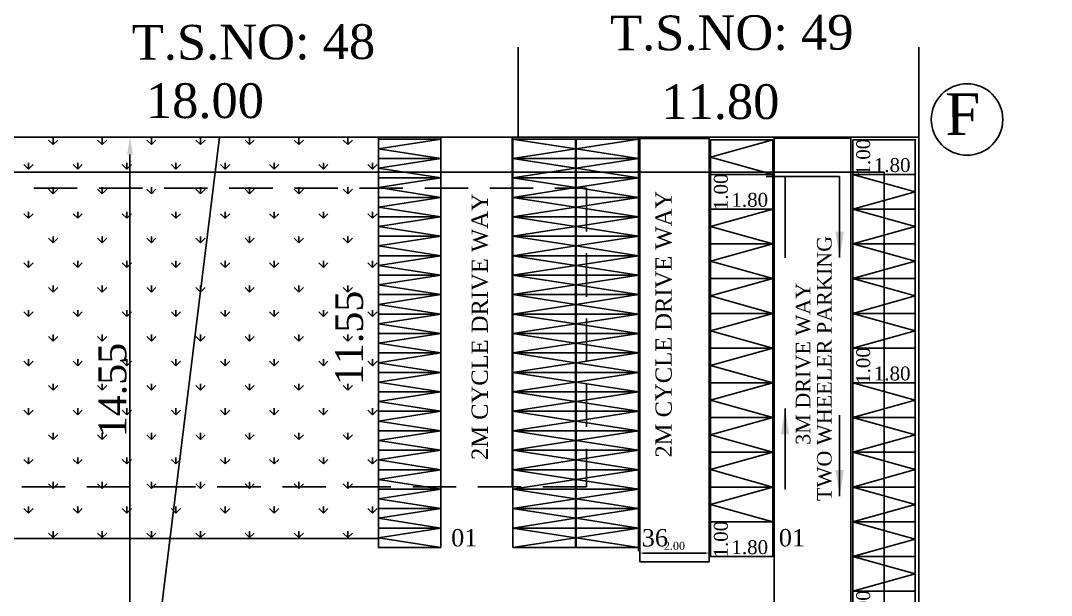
# Model space of a CAD drawing. Header units: metres. Extents: x 3616 to 3987, y 1122 to 1251.
# Drawn here: x 3650.32 to 3679.99, y 1213.45 to 1230 of the extents above; entities that cross this region are included whole.
import ezdxf

# ---------------------------------------------------------------- set-up
doc = ezdxf.new("R2010")
doc.units = ezdxf.units.M
doc.linetypes.add('DASHED2', pattern=[0.375, 0.25, -0.125])
for name, color, linetype in [('BLK_1_LVL_0_SIDE_SETBACK2', 102, 'Continuous'), ('CYCLE_PARKING', 250, 'Continuous'), ('OSR_PLAN', 7, 'Continuous'), ('PLOT_BOUNDARY', 70, 'Continuous'), ('RWH', 130, 'Continuous'), ('TWO_WHEELER_DRIVE_WAY', 6, 'Continuous'), ('TWO_WHEELER_PARKING', 2, 'Continuous')]:
    doc.layers.add(name, color=color, linetype=linetype)
doc.styles.add('ANAND', font='times.ttf')
doc.styles.add('SEN', font='times.ttf')
doc.dimstyles.new('PLAN INNER', dxfattribs={"dimtxt": 1, "dimasz": 0.1, "dimexe": 0.18, "dimexo": 0.0625, "dimgap": 0.09, "dimtad": 1, "dimzin": 0, "dimdsep": 46, "dimtxsty": 'ANAND', "dimcen": 0.09, "dimse1": 1, "dimse2": 1, "dimsd1": 1, "dimsd2": 1, "dimadec": 0, "dimazin": 0, "dimtfac": 1, "dimtix": 1, "dimtofl": 0, "dimtmove": 2, "dimatfit": 0, "dimfxl": 0, "dimtolj": 1, "dimtzin": 0, "dimarcsym": 0})
doc.dimstyles.new('SET BACK', dxfattribs={"dimtxt": 1, "dimasz": 0.5, "dimexe": 0.18, "dimexo": 0.0625, "dimgap": 0.09, "dimtad": 1, "dimzin": 0, "dimdsep": 46, "dimtxsty": 'ANAND', "dimcen": 0.09, "dimse1": 1, "dimse2": 1, "dimadec": 0, "dimazin": 0, "dimtfac": 1, "dimtix": 1, "dimtofl": 0, "dimtmove": 2, "dimatfit": 0, "dimfxl": 0, "dimtolj": 1, "dimtzin": 0, "dimarcsym": 0})
doc.dimstyles.new('v', dxfattribs={"dimtxt": 1, "dimasz": 2, "dimexe": 0.18, "dimexo": 0.0625, "dimgap": 0.75, "dimtad": 1, "dimzin": 0, "dimdsep": 46, "dimtxsty": 'SEN', "dimcen": 2, "dimse1": 1, "dimse2": 1, "dimsd1": 1, "dimsd2": 1, "dimazin": 0, "dimtfac": 1, "dimtofl": 0, "dimtmove": 0, "dimatfit": 3, "dimfxl": 0, "dimtolj": 1, "dimtzin": 0, "dimarcsym": 0})
doc.dimstyles.new('V1', dxfattribs={"dimtxt": 0.23, "dimasz": 0.1, "dimexe": 0.18, "dimexo": 0.0625, "dimgap": 0.09, "dimtad": 1, "dimzin": 0, "dimdsep": 46, "dimtxsty": 'ANAND', "dimcen": 0.09, "dimadec": 0, "dimazin": 0, "dimtfac": 1, "dimtix": 1, "dimtofl": 0, "dimtmove": 2, "dimatfit": 0, "dimfxl": 0, "dimtolj": 1, "dimtzin": 0, "dimarcsym": 0})

# ---------------------------------------------------------------- blocks, each defined once
blk = doc.blocks.new('*D201')
at = {"color": 0, "lineweight": -2}
blk.add_line((3653.466, 1212.589), (3653.466, 1226.143), dxfattribs=at)
at = {"color": 0}
for points in [[(3653.383, 1226.143), (3653.549, 1226.143), (3653.466, 1226.643)], [(3653.383, 1212.589), (3653.549, 1212.589), (3653.466, 1212.089)]]:
    blk.add_solid(points, dxfattribs=at)
at = {"layer": 'Defpoints', "color": 0}
for p in [(3653.466, 1226.643), (3654.017, 1226.643), (3654.017, 1212.089)]:
    blk.add_point(p, dxfattribs=at)
at = {"color": 0, "insert": (3652.968, 1219.366), "char_height": 0.8, "attachment_point": 5, "rotation": 90, "style": 'ANAND'}
blk.add_mtext('\\A1;14.55', dxfattribs=at)
blk = doc.blocks.new('*D324')
at = {"layer": 'Defpoints', "color": 0}
for p in [(3619.936, 1226.643), (3660.619, 1226.643), (3619.936, 1224.266)]:
    blk.add_point(p, dxfattribs=at)
at = {"color": 0, "insert": (3640.277, 1225.424), "char_height": 0.8, "attachment_point": 5, "style": 'SEN'}
blk.add_mtext('\\A1;40.68', dxfattribs=at)
blk = doc.blocks.new('*D326')
at = {"layer": 'Defpoints', "color": 0}
for p in [(3619.682, 1215.089), (3660.619, 1215.089), (3660.619, 1215.089)]:
    blk.add_point(p, dxfattribs=at)
at = {"color": 0, "insert": (3640.15, 1216.247), "char_height": 0.8, "attachment_point": 5, "style": 'SEN'}
blk.add_mtext('\\A1;40.94', dxfattribs=at)
blk = doc.blocks.new('*D327')
at = {"layer": 'Defpoints', "color": 0}
for p in [(3660.619, 1226.643), (3660.939, 1226.643), (3660.619, 1215.089)]:
    blk.add_point(p, dxfattribs=at)
at = {"color": 0, "insert": (3659.781, 1220.866), "char_height": 0.8, "attachment_point": 5, "rotation": 90, "style": 'SEN'}
blk.add_mtext('\\A1;11.55', dxfattribs=at)
blk = doc.blocks.new('*D333')
at = {"layer": 'Defpoints', "color": 0}
for p in [(3676.172, 1226.643), (3679.365, 1226.643), (3676.172, 1140.443)]:
    blk.add_point(p, dxfattribs=at)
at = {"color": 0, "insert": (3678.105, 1183.543), "char_height": 1, "attachment_point": 5, "rotation": 90, "style": 'SEN'}
blk.add_mtext('\\A1;86.20', dxfattribs=at)
blk = doc.blocks.new('*D336')
at = {"layer": 'Defpoints', "color": 0}
for p in [(3674.271, 1213.574), (3674.271, 1212.574), (3675.053, 1212.574)]:
    blk.add_point(p, dxfattribs=at)
at = {"color": 0, "insert": (3674.576, 1213.072), "char_height": 0.4, "attachment_point": 5, "rotation": 90, "style": 'ANAND'}
blk.add_mtext('\\A1;1.00', dxfattribs=at)
blk = doc.blocks.new('*D205')
at = {"layer": 'Defpoints', "color": 0}
for p in [(3674.271, 1219.574), (3674.271, 1219.574), (3676.071, 1219.574)]:
    blk.add_point(p, dxfattribs=at)
at = {"color": 0, "insert": (3675.405, 1219.838), "char_height": 0.4, "attachment_point": 5, "style": 'ANAND'}
blk.add_mtext('\\A1;1.80', dxfattribs=at)
blk = doc.blocks.new('*D206')
at = {"layer": 'Defpoints', "color": 0}
for p in [(3674.271, 1220.574), (3674.271, 1219.574), (3675.053, 1219.574)]:
    blk.add_point(p, dxfattribs=at)
at = {"color": 0, "insert": (3674.576, 1220.072), "char_height": 0.4, "attachment_point": 5, "rotation": 90, "style": 'ANAND'}
blk.add_mtext('\\A1;1.00', dxfattribs=at)
blk = doc.blocks.new('*D207')
at = {"layer": 'Defpoints', "color": 0}
for p in [(3674.271, 1225.574), (3674.271, 1225.574), (3676.071, 1225.574)]:
    blk.add_point(p, dxfattribs=at)
at = {"color": 0, "insert": (3675.405, 1225.838), "char_height": 0.4, "attachment_point": 5, "style": 'ANAND'}
blk.add_mtext('\\A1;1.80', dxfattribs=at)
blk = doc.blocks.new('*D208')
at = {"layer": 'Defpoints', "color": 0}
for p in [(3674.271, 1226.574), (3674.271, 1225.574), (3675.053, 1225.574)]:
    blk.add_point(p, dxfattribs=at)
at = {"color": 0, "insert": (3674.576, 1226.072), "char_height": 0.4, "attachment_point": 5, "rotation": 90, "style": 'ANAND'}
blk.add_mtext('\\A1;1.00', dxfattribs=at)
blk = doc.blocks.new('*D209')
at = {"layer": 'Defpoints', "color": 0}
for p in [(3670.173, 1214.574), (3670.173, 1214.574), (3671.973, 1214.574)]:
    blk.add_point(p, dxfattribs=at)
at = {"color": 0, "insert": (3671.306, 1214.838), "char_height": 0.4, "attachment_point": 5, "style": 'ANAND'}
blk.add_mtext('\\A1;1.80', dxfattribs=at)
blk = doc.blocks.new('*D210')
at = {"layer": 'Defpoints', "color": 0}
for p in [(3670.173, 1215.574), (3670.173, 1214.574), (3670.955, 1214.574)]:
    blk.add_point(p, dxfattribs=at)
at = {"color": 0, "insert": (3670.478, 1215.072), "char_height": 0.4, "attachment_point": 5, "rotation": 90, "style": 'ANAND'}
blk.add_mtext('\\A1;1.00', dxfattribs=at)
blk = doc.blocks.new('*D211')
at = {"layer": 'Defpoints', "color": 0}
for p in [(3670.173, 1224.574), (3670.173, 1224.574), (3671.973, 1224.574)]:
    blk.add_point(p, dxfattribs=at)
at = {"color": 0, "insert": (3671.306, 1224.838), "char_height": 0.4, "attachment_point": 5, "style": 'ANAND'}
blk.add_mtext('\\A1;1.80', dxfattribs=at)
blk = doc.blocks.new('*D212')
at = {"layer": 'Defpoints', "color": 0}
for p in [(3670.173, 1225.574), (3670.173, 1224.574), (3670.955, 1224.574)]:
    blk.add_point(p, dxfattribs=at)
at = {"color": 0, "insert": (3670.478, 1225.072), "char_height": 0.4, "attachment_point": 5, "rotation": 90, "style": 'ANAND'}
blk.add_mtext('\\A1;1.00', dxfattribs=at)
blk = doc.blocks.new('*D344')
at = {"layer": 'Defpoints', "color": 0}
for p in [(3646.636, 1226.643), (3664.636, 1226.643), (3664.636, 1226.426)]:
    blk.add_point(p, dxfattribs=at)
at = {"color": 0, "insert": (3655.623, 1227.686), "char_height": 1, "attachment_point": 5, "style": 'SEN'}
blk.add_mtext('\\A1;18.00', dxfattribs=at)
blk = doc.blocks.new('*D345')
at = {"layer": 'Defpoints', "color": 0}
for p in [(3664.636, 1226.643), (3676.172, 1226.643), (3676.172, 1226.398)]:
    blk.add_point(p, dxfattribs=at)
at = {"color": 0, "insert": (3670.46, 1227.658), "char_height": 1, "attachment_point": 5, "style": 'SEN'}
blk.add_mtext('\\A1;11.80', dxfattribs=at)
blk = doc.blocks.new('*D421')
at = {"layer": 'Defpoints', "color": 0}
for p in [(3668.139, 1214.673), (3668.139, 1214.424), (3670.139, 1214.424)]:
    blk.add_point(p, dxfattribs=at)
at = {"layer": 'TWO_WHEELER_DRIVE_WAY', "color": 0, "lineweight": -2}
for p, q in [((3668.139, 1214.487), (3668.139, 1214.853)), ((3670.139, 1214.487), (3670.139, 1214.853)), ((3670.039, 1214.673), (3668.239, 1214.673))]:
    blk.add_line(p, q, dxfattribs=at)
at = {"layer": 'TWO_WHEELER_DRIVE_WAY', "color": 0}
for points in [[(3668.239, 1214.689), (3668.239, 1214.656), (3668.139, 1214.673)], [(3670.039, 1214.689), (3670.039, 1214.656), (3670.139, 1214.673)]]:
    blk.add_solid(points, dxfattribs=at)
at = {"layer": 'TWO_WHEELER_DRIVE_WAY', "color": 0, "insert": (3669.139, 1214.88), "char_height": 0.23, "attachment_point": 5, "style": 'ANAND'}
blk.add_mtext('\\A1;2.00', dxfattribs=at)

msp = doc.modelspace()

# ---------------------------------------------------------------- hatches: boundary and pattern name
h = msp.add_hatch()
h.set_pattern_fill('GRASS', color=256)
h.set_pattern_definition([(90, (2555.2377, 2370.52886), (-0.70710678, 0.70710678), [0.1875, -1.22671356]), (45, (2555.2377, 2370.5289), (-0.7071068, 0.7071068), [0.1875, -0.8125]), (135, (2555.2377, 2370.5289), (-0.7071068, -0.7071068), [0.1875, -0.8125])])
h.paths.add_polyline_path([(3619.93609, 1226.64319), (3619.6817, 1215.08899), (3660.61857, 1215.08899), (3660.61857, 1226.64319)])
h.paths.add_polyline_path([(3634.83349, 1218.93619), (3642.6291, 1218.93619), (3642.6291, 1220.90987), (3634.83349, 1220.90987)], flags=24)
h.paths.add_polyline_path([(3634.90235, 1221.38313), (3642.60062, 1221.38313), (3642.60062, 1222.94369), (3634.90235, 1222.94369)], flags=24)

# ---------------------------------------------------------------- linework, layer by layer
for p, q in [((3664.63609, 1226.64319), (3664.63609, 1229.2332)), ((3676.17169, 1226.64319), (3676.17169, 1229.2332)), ((3619.93609, 1226.64319), (3676.17169, 1226.64319)), ((3662.41857, 1214.83308), (3662.41857, 1226.64319)), ((3664.46881, 1216.58102), (3664.46881, 1226.64319)), ((3668.10511, 1226.6436), (3668.10511, 1214.72829)), ((3676.17169, 1226.64319), (3676.17169, 1140.44319)), ((3671.78199, 1225.50926), (3673.89351, 1225.50926))]:
    msp.add_line(p, q)
at = {"lineweight": -2}
for p, q in [((3619.93609, 1226.64319), (3676.17169, 1226.64319)), ((3676.17169, 1226.64319), (3676.17169, 1140.44319))]:
    msp.add_line(p, q, dxfattribs=at)
for points in [[(3667.02769, 1131.39053), (3667.02769, 1155.79053), (3618.46677, 1159.90816), (3619.93609, 1226.64319), (3676.17169, 1226.64319), (3676.17169, 1140.44319), (3725.67169, 1140.44319), (3727.12313, 1130.65016), (3667.02769, 1131.39053)], [(3667.02769, 1131.39053), (3667.02769, 1155.79053), (3618.46677, 1159.90816), (3619.93609, 1226.64319), (3676.17169, 1226.64319), (3676.17169, 1140.44319), (3725.67169, 1140.44319), (3727.12313, 1130.65016), (3667.02769, 1131.39053)], [(3667.02769, 1131.39053), (3667.02769, 1155.79053), (3618.46677, 1159.90816), (3619.93609, 1226.64319), (3676.17169, 1226.64319), (3676.17169, 1140.44319), (3725.67169, 1140.44319), (3727.12313, 1130.65016), (3667.02769, 1131.39053)], [(3660.61857, 1225.64319), (3675.17169, 1225.64319), (3675.17169, 1156.78696), (3676.17169, 1156.78696), (3676.17169, 1226.64319), (3619.93609, 1226.64319), (3618.46677, 1159.90816), (3667.02769, 1155.79053), (3667.11218, 1156.78696)], [(3671.97257, 1226.57381), (3670.17257, 1226.07381), (3671.97257, 1225.57381)], [(3676.17169, 1226.64319), (3676.17169, 1140.44319), (3725.67169, 1140.44319), (3727.12313, 1130.65016)], [(3672.32257, 1225.50926), (3672.32257, 1223.17484)], [(3674.27118, 1225.57381), (3676.07118, 1225.07381), (3674.27118, 1224.57381)], [(3671.97257, 1224.57381), (3670.17257, 1224.07381), (3671.97257, 1223.57381)], [(3674.27118, 1224.57381), (3676.07118, 1224.07381), (3674.27118, 1223.57381)], [(3671.97257, 1223.57381), (3670.17257, 1223.07381), (3671.97257, 1222.57381)], [(3674.27118, 1223.57381), (3676.07118, 1223.07381), (3674.27118, 1222.57381)], [(3671.97257, 1222.57381), (3670.17257, 1222.07381), (3671.97257, 1221.57381)], [(3674.27118, 1222.57381), (3676.07118, 1222.07381), (3674.27118, 1221.57381)], [(3671.97257, 1221.57381), (3670.17257, 1221.07381), (3671.97257, 1220.57381)], [(3674.27118, 1221.57381), (3676.07118, 1221.07381), (3674.27118, 1220.57381)], [(3671.97257, 1220.57381), (3670.17257, 1220.07381), (3671.97257, 1219.57381)], [(3671.97257, 1219.57381), (3670.17257, 1219.07381), (3671.97257, 1218.57381)], [(3674.27118, 1219.57381), (3676.07118, 1219.07381), (3674.27118, 1218.57381)], [(3671.97257, 1218.57381), (3670.17257, 1218.07381), (3671.97257, 1217.57381)], [(3674.27118, 1218.57381), (3676.07118, 1218.07381), (3674.27118, 1217.57381)], [(3671.97257, 1217.57381), (3670.17257, 1217.07381), (3671.97257, 1216.57381)], [(3674.27118, 1217.57381), (3676.07118, 1217.07381), (3674.27118, 1216.57381)], [(3671.97257, 1216.57381), (3670.17257, 1216.07381), (3671.97257, 1215.57381)], [(3674.27118, 1216.57381), (3676.07118, 1216.07381), (3674.27118, 1215.57381)], [(3674.27118, 1215.57381), (3676.07118, 1215.07381), (3674.27118, 1214.57381)], [(3674.27118, 1214.57381), (3676.07118, 1214.07381), (3674.27118, 1213.57381)]]:
    msp.add_lwpolyline(points)
for points in [[(3619.93609, 1226.64319), (3619.6817, 1215.08899), (3660.61857, 1215.08899), (3660.61857, 1226.64319)], [(3671.97257, 1226.57381), (3671.97257, 1225.57381), (3670.17257, 1225.57381), (3670.17257, 1226.57381)], [(3674.27118, 1226.57381), (3674.27118, 1225.57381), (3676.07118, 1225.57381), (3676.07118, 1226.57381)], [(3671.97257, 1225.57381), (3671.97257, 1224.57381), (3670.17257, 1224.57381), (3670.17257, 1225.57381)], [(3674.27118, 1225.57381), (3674.27118, 1224.57381), (3676.07118, 1224.57381), (3676.07118, 1225.57381)], [(3671.97257, 1224.57381), (3671.97257, 1223.57381), (3670.17257, 1223.57381), (3670.17257, 1224.57381)], [(3674.27118, 1224.57381), (3674.27118, 1223.57381), (3676.07118, 1223.57381), (3676.07118, 1224.57381)], [(3671.97257, 1223.57381), (3671.97257, 1222.57381), (3670.17257, 1222.57381), (3670.17257, 1223.57381)], [(3674.27118, 1223.57381), (3674.27118, 1222.57381), (3676.07118, 1222.57381), (3676.07118, 1223.57381)], [(3671.97257, 1222.57381), (3671.97257, 1221.57381), (3670.17257, 1221.57381), (3670.17257, 1222.57381)], [(3674.27118, 1222.57381), (3674.27118, 1221.57381), (3676.07118, 1221.57381), (3676.07118, 1222.57381)], [(3671.97257, 1221.57381), (3671.97257, 1220.57381), (3670.17257, 1220.57381), (3670.17257, 1221.57381)], [(3674.27118, 1221.57381), (3674.27118, 1220.57381), (3676.07118, 1220.57381), (3676.07118, 1221.57381)], [(3671.97257, 1220.57381), (3671.97257, 1219.57381), (3670.17257, 1219.57381), (3670.17257, 1220.57381)], [(3674.27118, 1220.57381), (3674.27118, 1219.57381), (3676.07118, 1219.57381), (3676.07118, 1220.57381)], [(3671.97257, 1219.57381), (3671.97257, 1218.57381), (3670.17257, 1218.57381), (3670.17257, 1219.57381)], [(3674.27118, 1219.57381), (3674.27118, 1218.57381), (3676.07118, 1218.57381), (3676.07118, 1219.57381)], [(3671.97257, 1218.57381), (3671.97257, 1217.57381), (3670.17257, 1217.57381), (3670.17257, 1218.57381)], [(3674.27118, 1218.57381), (3674.27118, 1217.57381), (3676.07118, 1217.57381), (3676.07118, 1218.57381)], [(3671.97257, 1217.57381), (3671.97257, 1216.57381), (3670.17257, 1216.57381), (3670.17257, 1217.57381)], [(3674.27118, 1217.57381), (3674.27118, 1216.57381), (3676.07118, 1216.57381), (3676.07118, 1217.57381)], [(3671.97257, 1216.57381), (3671.97257, 1215.57381), (3670.17257, 1215.57381), (3670.17257, 1216.57381)], [(3674.27118, 1216.57381), (3674.27118, 1215.57381), (3676.07118, 1215.57381), (3676.07118, 1216.57381)], [(3671.97257, 1215.57381), (3671.97257, 1214.57381), (3670.17257, 1214.57381), (3670.17257, 1215.57381)], [(3674.27118, 1215.57381), (3674.27118, 1214.57381), (3676.07118, 1214.57381), (3676.07118, 1215.57381)], [(3674.27118, 1214.57381), (3674.27118, 1213.57381), (3676.07118, 1213.57381), (3676.07118, 1214.57381)], [(3674.27118, 1213.57381), (3674.27118, 1212.57381), (3676.07118, 1212.57381), (3676.07118, 1213.57381)]]:
    msp.add_lwpolyline(points, close=True)
at = {"color": 8}
for points in [[(3662.41857, 1226.59308), (3660.61857, 1226.31308), (3662.41857, 1226.03308)], [(3664.48656, 1226.59308), (3666.28656, 1226.31308), (3664.48656, 1226.03308)], [(3668.10511, 1226.59308), (3666.30511, 1226.31308), (3668.10511, 1226.03308)], [(3662.41857, 1226.03308), (3660.61857, 1225.75308), (3662.41857, 1225.47308)], [(3664.48656, 1226.03308), (3666.28656, 1225.75308), (3664.48656, 1225.47308)], [(3668.10511, 1226.03308), (3666.30511, 1225.75308), (3668.10511, 1225.47308)], [(3662.41857, 1225.47308), (3660.61857, 1225.19308), (3662.41857, 1224.91308)], [(3664.48656, 1225.47308), (3666.28656, 1225.19308), (3664.48656, 1224.91308)], [(3668.10511, 1225.47308), (3666.30511, 1225.19308), (3668.10511, 1224.91308)], [(3662.41857, 1224.91308), (3660.61857, 1224.63308), (3662.41857, 1224.35308)], [(3664.48656, 1224.91308), (3666.28656, 1224.63308), (3664.48656, 1224.35308)], [(3668.10511, 1224.91308), (3666.30511, 1224.63308), (3668.10511, 1224.35308)], [(3662.41857, 1224.35308), (3660.61857, 1224.07308), (3662.41857, 1223.79308)], [(3664.48656, 1224.35308), (3666.28656, 1224.07308), (3664.48656, 1223.79308)], [(3668.10511, 1224.35308), (3666.30511, 1224.07308), (3668.10511, 1223.79308)], [(3662.41857, 1223.79308), (3660.61857, 1223.51308), (3662.41857, 1223.23308)], [(3664.48656, 1223.79308), (3666.28656, 1223.51308), (3664.48656, 1223.23308)], [(3668.10511, 1223.79308), (3666.30511, 1223.51308), (3668.10511, 1223.23308)], [(3662.41857, 1223.23308), (3660.61857, 1222.95308), (3662.41857, 1222.67308)], [(3664.48656, 1223.23308), (3666.28656, 1222.95308), (3664.48656, 1222.67308)], [(3668.10511, 1223.23308), (3666.30511, 1222.95308), (3668.10511, 1222.67308)], [(3662.41857, 1222.67308), (3660.61857, 1222.39308), (3662.41857, 1222.11308)], [(3664.48656, 1222.67308), (3666.28656, 1222.39308), (3664.48656, 1222.11308)], [(3668.10511, 1222.67308), (3666.30511, 1222.39308), (3668.10511, 1222.11308)], [(3662.41857, 1222.11308), (3660.61857, 1221.83308), (3662.41857, 1221.55308)], [(3664.48656, 1222.11308), (3666.28656, 1221.83308), (3664.48656, 1221.55308)], [(3668.10511, 1222.11308), (3666.30511, 1221.83308), (3668.10511, 1221.55308)], [(3662.41857, 1221.55308), (3660.61857, 1221.27308), (3662.41857, 1220.99308)], [(3664.48656, 1221.55308), (3666.28656, 1221.27308), (3664.48656, 1220.99308)], [(3668.10511, 1221.55308), (3666.30511, 1221.27308), (3668.10511, 1220.99308)], [(3662.41857, 1220.99308), (3660.61857, 1220.71308), (3662.41857, 1220.43308)], [(3664.48656, 1220.99308), (3666.28656, 1220.71308), (3664.48656, 1220.43308)], [(3668.10511, 1220.99308), (3666.30511, 1220.71308), (3668.10511, 1220.43308)], [(3662.41857, 1220.43308), (3660.61857, 1220.15308), (3662.41857, 1219.87308)], [(3664.48656, 1220.43308), (3666.28656, 1220.15308), (3664.48656, 1219.87308)], [(3668.10511, 1220.43308), (3666.30511, 1220.15308), (3668.10511, 1219.87308)], [(3662.41857, 1219.87308), (3660.61857, 1219.59308), (3662.41857, 1219.31308)], [(3664.48656, 1219.87308), (3666.28656, 1219.59308), (3664.48656, 1219.31308)], [(3668.10511, 1219.87308), (3666.30511, 1219.59308), (3668.10511, 1219.31308)], [(3662.41857, 1219.31308), (3660.61857, 1219.03308), (3662.41857, 1218.75308)], [(3664.48656, 1219.31308), (3666.28656, 1219.03308), (3664.48656, 1218.75308)], [(3668.10511, 1219.31308), (3666.30511, 1219.03308), (3668.10511, 1218.75308)], [(3662.41857, 1218.75308), (3660.61857, 1218.47308), (3662.41857, 1218.19308)], [(3664.48656, 1218.75308), (3666.28656, 1218.47308), (3664.48656, 1218.19308)], [(3668.10511, 1218.75308), (3666.30511, 1218.47308), (3668.10511, 1218.19308)], [(3662.41857, 1218.19308), (3660.61857, 1217.91308), (3662.41857, 1217.63308)], [(3664.48656, 1218.19308), (3666.28656, 1217.91308), (3664.48656, 1217.63308)], [(3668.10511, 1218.19308), (3666.30511, 1217.91308), (3668.10511, 1217.63308)], [(3662.41857, 1217.63308), (3660.61857, 1217.35308), (3662.41857, 1217.07308)], [(3664.48656, 1217.63308), (3666.28656, 1217.35308), (3664.48656, 1217.07308)], [(3668.10511, 1217.63308), (3666.30511, 1217.35308), (3668.10511, 1217.07308)], [(3662.41857, 1217.07308), (3660.61857, 1216.79308), (3662.41857, 1216.51308)], [(3664.48656, 1217.07308), (3666.28656, 1216.79308), (3664.48656, 1216.51308)], [(3668.10511, 1217.07308), (3666.30511, 1216.79308), (3668.10511, 1216.51308)], [(3662.41857, 1216.51308), (3660.61857, 1216.23308), (3662.41857, 1215.95308)], [(3664.48656, 1216.51308), (3666.28656, 1216.23308), (3664.48656, 1215.95308)], [(3668.10511, 1216.51308), (3666.30511, 1216.23308), (3668.10511, 1215.95308)], [(3662.41857, 1215.95308), (3660.61857, 1215.67308), (3662.41857, 1215.39308)], [(3664.48656, 1215.95308), (3666.28656, 1215.67308), (3664.48656, 1215.39308)], [(3668.10511, 1215.95308), (3666.30511, 1215.67308), (3668.10511, 1215.39308)], [(3662.41857, 1215.39308), (3660.61857, 1215.11308), (3662.41857, 1214.83308)], [(3664.48656, 1215.39308), (3666.28656, 1215.11308), (3664.48656, 1214.83308)], [(3668.10511, 1215.39308), (3666.30511, 1215.11308), (3668.10511, 1214.83308)]]:
    msp.add_lwpolyline(points, dxfattribs=at)
at = {"linetype": 'DASHED2', "ltscale": 5}
msp.add_lwpolyline([(3635.69935, 1225.17741), (3666.60386, 1225.17741), (3666.60386, 1216.58102), (3635.69935, 1216.58102)], close=True, dxfattribs=at)
at = {"lineweight": -2}
msp.add_circle((3677.56019, 1227.15493), 1.02826, dxfattribs=at)
at = {"layer": 'BLK_1_LVL_0_SIDE_SETBACK2'}
msp.add_lwpolyline([(3626.12795, 1212.08899), (3625.66844, 1226.64319), (3656.04219, 1226.64319), (3654.24575, 1212.08899)], close=True, dxfattribs=at)
at = {"layer": 'CYCLE_PARKING', "color": 250, "lineweight": 25, "ltscale": 0.1}
for points in [[(3662.41857, 1226.03308), (3660.61857, 1226.03308), (3660.61857, 1226.59308), (3662.41857, 1226.59308)], [(3664.48656, 1226.03308), (3666.28656, 1226.03308), (3666.28656, 1226.59308), (3664.48656, 1226.59308)], [(3668.10511, 1226.03308), (3666.30511, 1226.03308), (3666.30511, 1226.59308), (3668.10511, 1226.59308)], [(3662.41857, 1225.47308), (3660.61857, 1225.47308), (3660.61857, 1226.03308), (3662.41857, 1226.03308)], [(3664.48656, 1225.47308), (3666.28656, 1225.47308), (3666.28656, 1226.03308), (3664.48656, 1226.03308)], [(3668.10511, 1225.47308), (3666.30511, 1225.47308), (3666.30511, 1226.03308), (3668.10511, 1226.03308)], [(3662.41857, 1224.91308), (3660.61857, 1224.91308), (3660.61857, 1225.47308), (3662.41857, 1225.47308)], [(3664.48656, 1224.91308), (3666.28656, 1224.91308), (3666.28656, 1225.47308), (3664.48656, 1225.47308)], [(3668.10511, 1224.91308), (3666.30511, 1224.91308), (3666.30511, 1225.47308), (3668.10511, 1225.47308)], [(3662.41857, 1224.35308), (3660.61857, 1224.35308), (3660.61857, 1224.91308), (3662.41857, 1224.91308)], [(3664.48656, 1224.35308), (3666.28656, 1224.35308), (3666.28656, 1224.91308), (3664.48656, 1224.91308)], [(3668.10511, 1224.35308), (3666.30511, 1224.35308), (3666.30511, 1224.91308), (3668.10511, 1224.91308)], [(3662.41857, 1223.79308), (3660.61857, 1223.79308), (3660.61857, 1224.35308), (3662.41857, 1224.35308)], [(3664.48656, 1223.79308), (3666.28656, 1223.79308), (3666.28656, 1224.35308), (3664.48656, 1224.35308)], [(3668.10511, 1223.79308), (3666.30511, 1223.79308), (3666.30511, 1224.35308), (3668.10511, 1224.35308)], [(3662.41857, 1223.23308), (3660.61857, 1223.23308), (3660.61857, 1223.79308), (3662.41857, 1223.79308)], [(3664.48656, 1223.23308), (3666.28656, 1223.23308), (3666.28656, 1223.79308), (3664.48656, 1223.79308)], [(3668.10511, 1223.23308), (3666.30511, 1223.23308), (3666.30511, 1223.79308), (3668.10511, 1223.79308)], [(3662.41857, 1222.67308), (3660.61857, 1222.67308), (3660.61857, 1223.23308), (3662.41857, 1223.23308)], [(3664.48656, 1222.67308), (3666.28656, 1222.67308), (3666.28656, 1223.23308), (3664.48656, 1223.23308)], [(3668.10511, 1222.67308), (3666.30511, 1222.67308), (3666.30511, 1223.23308), (3668.10511, 1223.23308)], [(3662.41857, 1222.11308), (3660.61857, 1222.11308), (3660.61857, 1222.67308), (3662.41857, 1222.67308)], [(3664.48656, 1222.11308), (3666.28656, 1222.11308), (3666.28656, 1222.67308), (3664.48656, 1222.67308)], [(3668.10511, 1222.11308), (3666.30511, 1222.11308), (3666.30511, 1222.67308), (3668.10511, 1222.67308)], [(3662.41857, 1221.55308), (3660.61857, 1221.55308), (3660.61857, 1222.11308), (3662.41857, 1222.11308)], [(3664.48656, 1221.55308), (3666.28656, 1221.55308), (3666.28656, 1222.11308), (3664.48656, 1222.11308)], [(3668.10511, 1221.55308), (3666.30511, 1221.55308), (3666.30511, 1222.11308), (3668.10511, 1222.11308)], [(3662.41857, 1220.99308), (3660.61857, 1220.99308), (3660.61857, 1221.55308), (3662.41857, 1221.55308)], [(3664.48656, 1220.99308), (3666.28656, 1220.99308), (3666.28656, 1221.55308), (3664.48656, 1221.55308)], [(3668.10511, 1220.99308), (3666.30511, 1220.99308), (3666.30511, 1221.55308), (3668.10511, 1221.55308)], [(3662.41857, 1220.43308), (3660.61857, 1220.43308), (3660.61857, 1220.99308), (3662.41857, 1220.99308)], [(3664.48656, 1220.43308), (3666.28656, 1220.43308), (3666.28656, 1220.99308), (3664.48656, 1220.99308)], [(3668.10511, 1220.43308), (3666.30511, 1220.43308), (3666.30511, 1220.99308), (3668.10511, 1220.99308)], [(3662.41857, 1219.87308), (3660.61857, 1219.87308), (3660.61857, 1220.43308), (3662.41857, 1220.43308)], [(3664.48656, 1219.87308), (3666.28656, 1219.87308), (3666.28656, 1220.43308), (3664.48656, 1220.43308)], [(3668.10511, 1219.87308), (3666.30511, 1219.87308), (3666.30511, 1220.43308), (3668.10511, 1220.43308)], [(3662.41857, 1219.31308), (3660.61857, 1219.31308), (3660.61857, 1219.87308), (3662.41857, 1219.87308)], [(3664.48656, 1219.31308), (3666.28656, 1219.31308), (3666.28656, 1219.87308), (3664.48656, 1219.87308)], [(3668.10511, 1219.31308), (3666.30511, 1219.31308), (3666.30511, 1219.87308), (3668.10511, 1219.87308)], [(3662.41857, 1218.75308), (3660.61857, 1218.75308), (3660.61857, 1219.31308), (3662.41857, 1219.31308)], [(3664.48656, 1218.75308), (3666.28656, 1218.75308), (3666.28656, 1219.31308), (3664.48656, 1219.31308)], [(3668.10511, 1218.75308), (3666.30511, 1218.75308), (3666.30511, 1219.31308), (3668.10511, 1219.31308)], [(3662.41857, 1218.19308), (3660.61857, 1218.19308), (3660.61857, 1218.75308), (3662.41857, 1218.75308)], [(3664.48656, 1218.19308), (3666.28656, 1218.19308), (3666.28656, 1218.75308), (3664.48656, 1218.75308)], [(3668.10511, 1218.19308), (3666.30511, 1218.19308), (3666.30511, 1218.75308), (3668.10511, 1218.75308)], [(3662.41857, 1217.63308), (3660.61857, 1217.63308), (3660.61857, 1218.19308), (3662.41857, 1218.19308)], [(3664.48656, 1217.63308), (3666.28656, 1217.63308), (3666.28656, 1218.19308), (3664.48656, 1218.19308)], [(3668.10511, 1217.63308), (3666.30511, 1217.63308), (3666.30511, 1218.19308), (3668.10511, 1218.19308)], [(3662.41857, 1217.07308), (3660.61857, 1217.07308), (3660.61857, 1217.63308), (3662.41857, 1217.63308)], [(3664.48656, 1217.07308), (3666.28656, 1217.07308), (3666.28656, 1217.63308), (3664.48656, 1217.63308)], [(3668.10511, 1217.07308), (3666.30511, 1217.07308), (3666.30511, 1217.63308), (3668.10511, 1217.63308)], [(3662.41857, 1216.51308), (3660.61857, 1216.51308), (3660.61857, 1217.07308), (3662.41857, 1217.07308)], [(3664.48656, 1216.51308), (3666.28656, 1216.51308), (3666.28656, 1217.07308), (3664.48656, 1217.07308)], [(3668.10511, 1216.51308), (3666.30511, 1216.51308), (3666.30511, 1217.07308), (3668.10511, 1217.07308)], [(3662.41857, 1215.95308), (3660.61857, 1215.95308), (3660.61857, 1216.51308), (3662.41857, 1216.51308)], [(3664.48656, 1215.95308), (3666.28656, 1215.95308), (3666.28656, 1216.51308), (3664.48656, 1216.51308)], [(3668.10511, 1215.95308), (3666.30511, 1215.95308), (3666.30511, 1216.51308), (3668.10511, 1216.51308)], [(3662.41857, 1215.39308), (3660.61857, 1215.39308), (3660.61857, 1215.95308), (3662.41857, 1215.95308)], [(3664.48656, 1215.39308), (3666.28656, 1215.39308), (3666.28656, 1215.95308), (3664.48656, 1215.95308)], [(3668.10511, 1215.39308), (3666.30511, 1215.39308), (3666.30511, 1215.95308), (3668.10511, 1215.95308)], [(3662.41857, 1214.83308), (3660.61857, 1214.83308), (3660.61857, 1215.39308), (3662.41857, 1215.39308)], [(3664.48656, 1214.83308), (3666.28656, 1214.83308), (3666.28656, 1215.39308), (3664.48656, 1215.39308)], [(3668.10511, 1214.83308), (3666.30511, 1214.83308), (3666.30511, 1215.39308), (3668.10511, 1215.39308)]]:
    msp.add_lwpolyline(points, close=True, dxfattribs=at)
at = {"layer": 'OSR_PLAN', "linetype": 'Continuous'}
msp.add_lwpolyline([(3619.93609, 1226.64319), (3619.6817, 1215.08899), (3660.61857, 1215.08899), (3660.61857, 1226.64319)], close=True, dxfattribs=at)
at = {"layer": 'PLOT_BOUNDARY', "linetype": 'ByBlock'}
msp.add_lwpolyline([(3619.9361, 1226.6436), (3618.46678, 1159.90857), (3667.0277, 1155.79094), (3667.0277, 1131.39094), (3727.12314, 1130.65057), (3725.6717, 1140.4436), (3676.1717, 1140.4436), (3676.1717, 1226.6436)], close=True, dxfattribs=at)
at = {"layer": 'RWH'}
msp.add_lwpolyline([(3675.17169, 1158.30768), (3675.17169, 1225.64319), (3620.91432, 1225.64319), (3619.4872, 1160.82522), (3664.80229, 1156.98282), (3664.7178, 1155.9864), (3618.46677, 1159.90816), (3619.93609, 1226.64319), (3676.17169, 1226.64319), (3676.17169, 1158.30768), (3675.17169, 1158.30768)], dxfattribs=at)
at = {"layer": 'TWO_WHEELER_DRIVE_WAY', "color": 6}
for points in [[(3668.13864, 1214.42431), (3670.13864, 1214.42431), (3670.13864, 1226.61044), (3668.13864, 1226.61044)], [(3674.2146, 1226.61516), (3672.00787, 1226.61516), (3672.00787, 1208.2294), (3674.2146, 1208.2294)]]:
    msp.add_lwpolyline(points, close=True, dxfattribs=at)
at = {"layer": 'TWO_WHEELER_PARKING'}
for points in [[(3671.97257, 1226.57381), (3671.97257, 1225.57381), (3670.17257, 1225.57381), (3670.17257, 1226.57381)], [(3674.27118, 1226.57381), (3674.27118, 1225.57381), (3676.07118, 1225.57381), (3676.07118, 1226.57381)], [(3671.97257, 1225.57381), (3671.97257, 1224.57381), (3670.17257, 1224.57381), (3670.17257, 1225.57381)], [(3674.27118, 1225.57381), (3674.27118, 1224.57381), (3676.07118, 1224.57381), (3676.07118, 1225.57381)], [(3671.97257, 1224.57381), (3671.97257, 1223.57381), (3670.17257, 1223.57381), (3670.17257, 1224.57381)], [(3674.27118, 1224.57381), (3674.27118, 1223.57381), (3676.07118, 1223.57381), (3676.07118, 1224.57381)], [(3671.97257, 1223.57381), (3671.97257, 1222.57381), (3670.17257, 1222.57381), (3670.17257, 1223.57381)], [(3674.27118, 1223.57381), (3674.27118, 1222.57381), (3676.07118, 1222.57381), (3676.07118, 1223.57381)], [(3671.97257, 1222.57381), (3671.97257, 1221.57381), (3670.17257, 1221.57381), (3670.17257, 1222.57381)], [(3674.27118, 1222.57381), (3674.27118, 1221.57381), (3676.07118, 1221.57381), (3676.07118, 1222.57381)], [(3671.97257, 1221.57381), (3671.97257, 1220.57381), (3670.17257, 1220.57381), (3670.17257, 1221.57381)], [(3674.27118, 1221.57381), (3674.27118, 1220.57381), (3676.07118, 1220.57381), (3676.07118, 1221.57381)], [(3671.97257, 1220.57381), (3671.97257, 1219.57381), (3670.17257, 1219.57381), (3670.17257, 1220.57381)], [(3674.27118, 1220.57381), (3674.27118, 1219.57381), (3676.07118, 1219.57381), (3676.07118, 1220.57381)], [(3671.97257, 1219.57381), (3671.97257, 1218.57381), (3670.17257, 1218.57381), (3670.17257, 1219.57381)], [(3674.27118, 1219.57381), (3674.27118, 1218.57381), (3676.07118, 1218.57381), (3676.07118, 1219.57381)], [(3671.97257, 1218.57381), (3671.97257, 1217.57381), (3670.17257, 1217.57381), (3670.17257, 1218.57381)], [(3674.27118, 1218.57381), (3674.27118, 1217.57381), (3676.07118, 1217.57381), (3676.07118, 1218.57381)], [(3671.97257, 1217.57381), (3671.97257, 1216.57381), (3670.17257, 1216.57381), (3670.17257, 1217.57381)], [(3674.27118, 1217.57381), (3674.27118, 1216.57381), (3676.07118, 1216.57381), (3676.07118, 1217.57381)], [(3671.97257, 1216.57381), (3671.97257, 1215.57381), (3670.17257, 1215.57381), (3670.17257, 1216.57381)], [(3674.27118, 1216.57381), (3674.27118, 1215.57381), (3676.07118, 1215.57381), (3676.07118, 1216.57381)], [(3671.97257, 1215.57381), (3671.97257, 1214.57381), (3670.17257, 1214.57381), (3670.17257, 1215.57381)], [(3674.27118, 1215.57381), (3674.27118, 1214.57381), (3676.07118, 1214.57381), (3676.07118, 1215.57381)], [(3674.27118, 1214.57381), (3674.27118, 1213.57381), (3676.07118, 1213.57381), (3676.07118, 1214.57381)], [(3674.27118, 1213.57381), (3674.27118, 1212.57381), (3676.07118, 1212.57381), (3676.07118, 1213.57381)]]:
    msp.add_lwpolyline(points, close=True, dxfattribs=at)

# ---------------------------------------------------------------- texts
at = {"style": 'ANAND'}
for s, height, rotation, p in [('T.S.NO: 49', 1, 0.198326, (3667.2863, 1229.14284)), ('T.S.NO: 48', 1, 0.198326, (3653.51855, 1228.87354)), ('2M CYCLE DRIVE WAY', 0.468, 90, (3669.0598, 1217.42188)), ('2M CYCLE DRIVE WAY', 0.468, 90, (3663.76697, 1217.34937)), ('TWO WHEELER PARKING', 0.4212, 90, (3673.66183, 1216.17207)), ('3M DRIVE WAY', 0.4212, 90, (3673.05127, 1217.78718))]:
    msp.add_text(s, height=height, rotation=rotation, dxfattribs=at).set_placement(p)
at = {"lineweight": -2, "style": 'ANAND'}
msp.add_text('F', height=1.2, rotation=0.198326, dxfattribs=at).set_placement((3676.93917, 1226.70818))
at = {"style": 'ANAND'}
for s, p in [('01', (3662.71092, 1214.86385)), ('36', (3668.1973, 1214.86385)), ('01', (3672.14375, 1214.86385))]:
    msp.add_text(s, height=0.5, dxfattribs=at).set_placement(p)

# ---------------------------------------------------------------- dimensions: what is measured, and where the dimension line sits
for base, p1, p2, angle, dimstyle, override, picture, middle, dimtype in [((3664.63609, 1226.4256), (3646.63609, 1226.64319), (3664.63609, 1226.64319), 0, 'v', {"dimfxl": 5.18, "dimarcsym": 1}, '*D344', (3655.62331, 1226.4256), 161), ((3675.05338, 1225.57381), (3674.27118, 1226.57381), (3674.27118, 1225.57381), 90, 'PLAN INNER', {"dimtxt": 0.4}, '*D208', (3674.57613, 1226.07223), 160), ((3670.95477, 1224.57381), (3670.17257, 1225.57381), (3670.17257, 1224.57381), 90, 'PLAN INNER', {"dimtxt": 0.4}, '*D212', (3670.47752, 1225.07223), 160), ((3675.05338, 1219.57381), (3674.27118, 1220.57381), (3674.27118, 1219.57381), 90, 'PLAN INNER', {"dimtxt": 0.4}, '*D206', (3674.57613, 1220.07223), 160), ((3670.95477, 1214.57381), (3670.17257, 1215.57381), (3670.17257, 1214.57381), 90, 'PLAN INNER', {"dimtxt": 0.4}, '*D210', (3670.47752, 1215.07223), 160), ((3675.05338, 1212.57381), (3674.27118, 1213.57381), (3674.27118, 1212.57381), 90, 'PLAN INNER', {"dimtxt": 0.4}, '*D336', (3674.57613, 1213.07223), 160)]:
    dim = msp.add_linear_dim(base=base, p1=p1, p2=p2, angle=angle, dimstyle=dimstyle, override=override)
    dim.commit()
    dim.dimension.update_dxf_attribs({"geometry": picture, "text_midpoint": middle, "dimtype": dimtype})
dim = msp.add_linear_dim(base=(3676.17169, 1226.39828), p1=(3664.63609, 1226.64319), p2=(3676.17169, 1226.64319), angle=0, text='11.80', dimstyle='v', override={"dimfxl": 5.18, "dimarcsym": 1})
dim.commit()
dim.dimension.update_dxf_attribs({"geometry": '*D345', "text_midpoint": (3670.45961, 1226.39828), "dimtype": 161})
for p1, p2, distance, dimstyle, override, picture, middle in [((3660.61857, 1226.64319), (3619.93609, 1226.64319), 2.37707, 'v', {"dimtxt": 0.8, "dimfxl": 5.18, "dimarcsym": 1}, '*D324', (3640.27733, 1225.42419)), ((3654.01715, 1212.08899), (3654.01715, 1226.64319), 0.55116, 'SET BACK', {"dimtxt": 0.8}, '*D201', (3652.96791, 1219.36609)), ((3660.61857, 1215.08899), (3660.61857, 1226.64319), -0.32085, 'v', {"dimtxt": 0.8, "dimfxl": 5.18, "dimarcsym": 1}, '*D327', (3659.78134, 1220.86609)), ((3676.17169, 1140.44319), (3676.17169, 1226.64319), -3.1931, 'v', {"dimfxl": 5.18, "dimarcsym": 1}, '*D333', (3678.1047, 1183.54319)), ((3619.6817, 1215.08899), (3660.61857, 1215.08899), 0, 'v', {"dimtxt": 0.8, "dimfxl": 5.18, "dimarcsym": 1}, '*D326', (3640.15014, 1216.24706))]:
    dim = msp.add_aligned_dim(p1=p1, p2=p2, distance=distance, dimstyle=dimstyle, override=override)
    dim.commit()
    dim.dimension.update_dxf_attribs({"geometry": picture, "text_midpoint": middle})
for base, p1, p2, picture, middle in [((3674.27118, 1225.57381), (3676.07118, 1225.57381), (3674.27118, 1225.57381), '*D207', (3675.4047, 1225.83813)), ((3670.17257, 1224.57381), (3671.97257, 1224.57381), (3670.17257, 1224.57381), '*D211', (3671.30609, 1224.83813)), ((3674.27118, 1219.57381), (3676.07118, 1219.57381), (3674.27118, 1219.57381), '*D205', (3675.4047, 1219.83813)), ((3670.17257, 1214.57381), (3671.97257, 1214.57381), (3670.17257, 1214.57381), '*D209', (3671.30609, 1214.83813))]:
    dim = msp.add_linear_dim(base=base, p1=p1, p2=p2, dimstyle='PLAN INNER', override={"dimtxt": 0.4})
    dim.commit()
    dim.dimension.update_dxf_attribs({"geometry": picture, "text_midpoint": middle, "dimtype": 160})
at = {"layer": 'TWO_WHEELER_DRIVE_WAY', "color": 6}
dim = msp.add_aligned_dim(p1=(3670.13864, 1214.42431), p2=(3668.13864, 1214.42431), distance=-0.24836, dimstyle='V1', dxfattribs=at)
dim.commit()
dim.dimension.update_dxf_attribs({"geometry": '*D421', "text_midpoint": (3669.13864, 1214.87999)})

# ---------------------------------------------------------------- leaders
for points in [[(3673.89351, 1223.17784), (3673.89351, 1225.50926)], [(3672.32257, 1218.83607), (3672.32257, 1216.50465)], [(3673.89351, 1216.31155), (3673.89351, 1218.64297)]]:
    msp.add_leader(points, dimstyle='V1', override={"dimasz": 0.75, "dimtad": 0})

doc.saveas('drawing.dxf')
